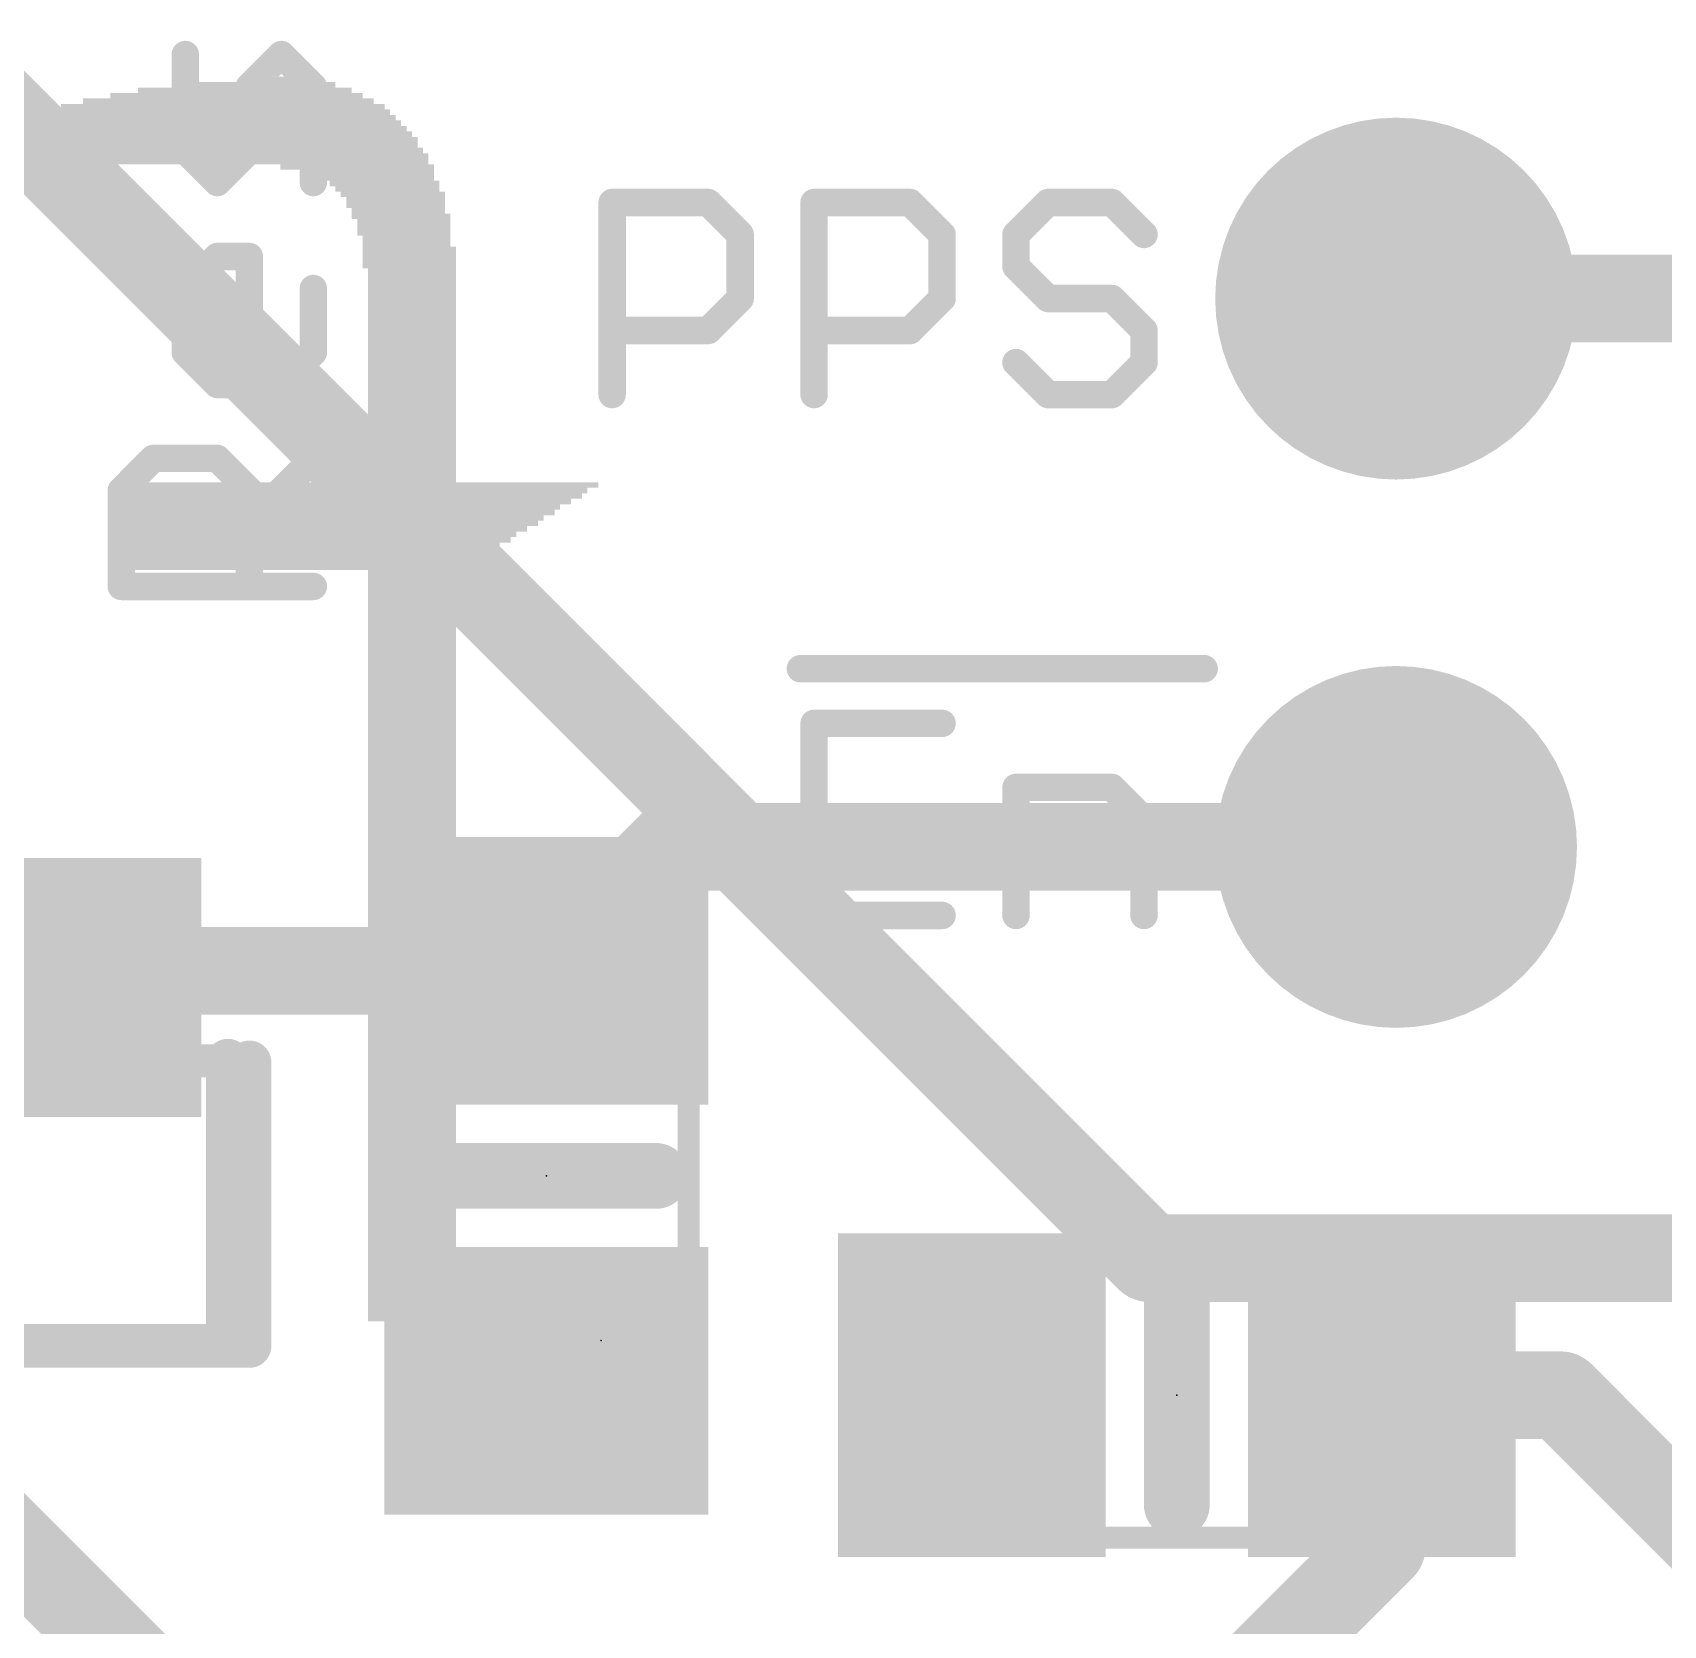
# Model space of a CAD drawing. Extents: x -7.4 to 58.7, y -8.7 to 28.8.
# Drawn here: x 22.13 to 29.69, y 5.28 to 12.66 of the extents above; entities that cross this region are included whole.
import ezdxf

# ---------------------------------------------------------------- set-up
doc = ezdxf.new("R2010")
doc.units = 0
for name, color, linetype in [('1', 12, 'CONTINUOUS'), ('16', 132, 'CONTINUOUS'), ('17', 110, 'CONTINUOUS'), ('21', 40, 'CONTINUOUS'), ('22', 6, 'CONTINUOUS'), ('23', 53, 'CONTINUOUS'), ('24', 53, 'CONTINUOUS'), ('51', 253, 'CONTINUOUS')]:
    doc.layers.add(name, color=color, linetype=linetype)

# ---------------------------------------------------------------- blocks, each defined once
blk = doc.blocks.new('RECT')
blk.add_solid([(-0.5, -0.5), (0.5, -0.5), (-0.5, 0.5), (0.5, 0.5)])
blk = doc.blocks.new('ROUNDP')
at = {"const_width": 0.5}
blk.add_lwpolyline([(0, -0.25, 1), (0, 0.25, 1), (0, -0.25)], format="xyb", dxfattribs=at)

msp = doc.modelspace()

# ---------------------------------------------------------------- linework, layer by layer
at = {"layer": '1', "const_width": 0.4064}
for points in [[(24.511, 8.316), (25.085, 8.89)], [(25.085, 8.89), (28.448, 8.89)], [(22.413, 8.239), (22.49, 8.316)], [(22.49, 8.316), (24.511, 8.316)], [(28.382, 5.649), (28.382, 6.35)], [(29.21, 6.35), (28.382, 6.35)], [(31.115, 4.445), (29.21, 6.35)], [(21.463, 6.239), (22.622, 5.08)], [(27.813, 5.08), (28.382, 5.649)]]:
    msp.add_lwpolyline(points, dxfattribs=at)
at = {"layer": '1', "const_width": 0.2032}
for points in [[(25.085, 8.9916, 1), (25.085, 8.7884)], [(25.1568, 8.8182, 1), (25.0132, 8.9618)], [(28.448, 8.7884, 1), (28.448, 8.9916)], [(22.49, 8.4176, 1), (22.49, 8.2144)], [(22.5618, 8.2442, 1), (22.4182, 8.3878)], [(24.4392, 8.3878, 1), (24.5828, 8.2442)], [(24.511, 8.2144, 1), (24.511, 8.4176)], [(22.3412, 8.3108, 1), (22.4848, 8.1672)], [(28.4836, 6.35, 1), (28.2804, 6.35)], [(28.382, 6.4516, 1), (28.382, 6.2484)], [(29.2818, 6.4218, 1), (29.1382, 6.2782)], [(29.21, 6.2484, 1), (29.21, 6.4516)], [(28.4538, 5.5772, 1), (28.3102, 5.7208)], [(28.2804, 5.649, 1), (28.4836, 5.649)]]:
    msp.add_lwpolyline(points, format="xyb", dxfattribs=at)
at = {"layer": '16', "const_width": 0.4064}
for points in [[(21.59, 12.7), (27.305, 6.985)], [(28.448, 11.43), (32.893, 11.43)], [(27.305, 6.985), (30.861, 6.985)]]:
    msp.add_lwpolyline(points, dxfattribs=at)
at = {"layer": '16', "const_width": 0.2032}
for points in [[(28.448, 11.5316, 1), (28.448, 11.3284)], [(27.305, 7.0866, 1), (27.305, 6.8834)], [(27.2332, 6.9132, 1), (27.3768, 7.0568)]]:
    msp.add_lwpolyline(points, format="xyb", dxfattribs=at)
at = {"layer": '21'}
for points, const_width in [([(22.8383, 12.1158), (22.8383, 12.5607)], 0.127), ([(23.2832, 12.5607), (23.1349, 12.4124)], 0.127), ([(23.4315, 12.4124), (23.2832, 12.5607)], 0.127), ([(23.1349, 12.4124), (23.1349, 12.1158)], 0.127), ([(23.4315, 11.9675), (23.4315, 12.4124)], 0.127), ([(22.9866, 11.9675), (22.8383, 12.1158)], 0.127), ([(23.1349, 12.1158), (22.9866, 11.9675)], 0.127), ([(24.8159, 10.9855), (24.8159, 11.8753)], 0.127), ([(24.8159, 11.8753), (25.2608, 11.8753)], 0.127), ([(25.2608, 11.8753), (25.4091, 11.727)], 0.127), ([(25.7515, 10.9855), (25.7515, 11.8753)], 0.127), ([(25.7515, 11.8753), (26.1963, 11.8753)], 0.127), ([(26.1963, 11.8753), (26.3446, 11.727)], 0.127), ([(26.8353, 11.8753), (26.687, 11.727)], 0.127), ([(27.1319, 11.8753), (26.8353, 11.8753)], 0.127), ([(27.2802, 11.727), (27.1319, 11.8753)], 0.127), ([(25.4091, 11.727), (25.4091, 11.4304)], 0.127), ([(26.3446, 11.727), (26.3446, 11.4304)], 0.127), ([(26.687, 11.727), (26.687, 11.5787)], 0.127), ([(22.8383, 11.4769), (22.9866, 11.6252)], 0.127), ([(22.9866, 11.6252), (23.1349, 11.6252)], 0.127), ([(23.1349, 11.6252), (23.1349, 11.032)], 0.127), ([(26.687, 11.5787), (26.8353, 11.4304)], 0.127), ([(22.8383, 11.1803), (22.8383, 11.4769)], 0.127), ([(23.4315, 11.4769), (23.4315, 11.1803)], 0.127), ([(25.4091, 11.4304), (25.2608, 11.2821)], 0.127), ([(26.3446, 11.4304), (26.1963, 11.2821)], 0.127), ([(26.8353, 11.4304), (27.1319, 11.4304)], 0.127), ([(27.1319, 11.4304), (27.2802, 11.2821)], 0.127), ([(25.2608, 11.2821), (24.8159, 11.2821)], 0.127), ([(26.1963, 11.2821), (25.7515, 11.2821)], 0.127), ([(27.2802, 11.2821), (27.2802, 11.1338)], 0.127), ([(22.9866, 11.032), (22.8383, 11.1803)], 0.127), ([(23.4315, 11.1803), (23.2832, 11.032)], 0.127), ([(26.8353, 10.9855), (26.687, 11.1338)], 0.127), ([(27.2802, 11.1338), (27.1319, 10.9855)], 0.127), ([(23.2832, 11.032), (22.9866, 11.032)], 0.127), ([(27.1319, 10.9855), (26.8353, 10.9855)], 0.127), ([(22.5417, 10.5414), (22.69, 10.6897)], 0.127), ([(22.69, 10.6897), (22.9866, 10.6897)], 0.127), ([(22.9866, 10.6897), (23.1349, 10.5414)], 0.127), ([(23.1349, 10.3931), (23.4315, 10.6897)], 0.127), ([(22.5417, 10.0965), (22.5417, 10.5414)], 0.127), ([(23.1349, 10.5414), (23.1349, 10.0965)], 0.127), ([(23.4315, 10.0965), (22.5417, 10.0965)], 0.127), ([(25.688, 9.7155), (27.559, 9.7155)], 0.127), ([(26.3446, 9.4623), (25.7515, 9.4623)], 0.127), ([(25.7515, 9.4623), (25.7515, 8.5725)], 0.127), ([(26.687, 8.5725), (26.687, 9.1657)], 0.127), ([(26.687, 9.1657), (27.1319, 9.1657)], 0.127), ([(27.1319, 9.1657), (27.2802, 9.0174)], 0.127), ([(25.7515, 9.0174), (26.048, 9.0174)], 0.127), ([(27.2802, 9.0174), (27.2802, 8.5725)], 0.127), ([(25.7515, 8.5725), (26.3446, 8.5725)], 0.127), ([(23.1354, 7.8914), (23.1354, 6.5786)], 0.2032), ([(24.003, 7.366), (25.019, 7.366)], 0.3048), ([(27.432, 5.842), (27.432, 6.858)], 0.3048), ([(23.1354, 6.5786), (22.1766, 6.5786)], 0.2032)]:
    msp.add_lwpolyline(points, dxfattribs=dict(at, const_width=const_width))
for points, const_width in [([(22.8701, 12.5607, 1), (22.8066, 12.5607)], 0.0635), ([(23.3057, 12.5832, 1), (23.2608, 12.5383)], 0.0635), ([(23.3057, 12.5383, 1), (23.2608, 12.5832)], 0.0635), ([(23.1667, 12.4124, 1), (23.1032, 12.4124)], 0.0635), ([(23.4632, 12.4124, 1), (23.3998, 12.4124)], 0.0635), ([(23.1125, 12.4349, 1), (23.1574, 12.39)], 0.0635), ([(23.409, 12.39, 1), (23.454, 12.4349)], 0.0635), ([(22.8608, 12.1383, 1), (22.8159, 12.0934)], 0.0635), ([(23.1574, 12.0934, 1), (23.1125, 12.1383)], 0.0635), ([(22.8066, 12.1158, 1), (22.8701, 12.1158)], 0.0635), ([(23.1032, 12.1158, 1), (23.1667, 12.1158)], 0.0635), ([(22.9642, 11.99, 1), (23.0091, 11.9451)], 0.0635), ([(22.9642, 11.9451, 1), (23.0091, 11.99)], 0.0635), ([(23.3998, 11.9675, 1), (23.4632, 11.9675)], 0.0635), ([(24.8477, 11.8753, 1), (24.7842, 11.8753)], 0.0635), ([(24.8159, 11.907, 1), (24.8159, 11.8435)], 0.0635), ([(25.2833, 11.8977, 1), (25.2384, 11.8528)], 0.0635), ([(25.2608, 11.8435, 1), (25.2608, 11.907)], 0.0635), ([(25.7832, 11.8753, 1), (25.7197, 11.8753)], 0.0635), ([(25.7515, 11.907, 1), (25.7515, 11.8435)], 0.0635), ([(26.2188, 11.8977, 1), (26.1739, 11.8528)], 0.0635), ([(26.1963, 11.8435, 1), (26.1963, 11.907)], 0.0635), ([(26.8353, 11.907, 1), (26.8353, 11.8435)], 0.0635), ([(26.8577, 11.8528, 1), (26.8128, 11.8977)], 0.0635), ([(27.1543, 11.8977, 1), (27.1094, 11.8528)], 0.0635), ([(27.1319, 11.8435, 1), (27.1319, 11.907)], 0.0635), ([(25.4409, 11.727, 1), (25.3774, 11.727)], 0.0635), ([(26.3764, 11.727, 1), (26.3129, 11.727)], 0.0635), ([(26.7187, 11.727, 1), (26.6552, 11.727)], 0.0635), ([(25.3867, 11.7045, 1), (25.4316, 11.7494)], 0.0635), ([(26.3222, 11.7045, 1), (26.3671, 11.7494)], 0.0635), ([(26.6645, 11.7494, 1), (26.7094, 11.7045)], 0.0635), ([(27.2577, 11.7045, 1), (27.3026, 11.7494)], 0.0635), ([(22.9866, 11.6569, 1), (22.9866, 11.5934)], 0.0635), ([(23.0091, 11.6027, 1), (22.9642, 11.6476)], 0.0635), ([(23.1667, 11.6252, 1), (23.1032, 11.6252)], 0.0635), ([(23.1349, 11.5934, 1), (23.1349, 11.6569)], 0.0635), ([(26.7094, 11.6011, 1), (26.6645, 11.5562)], 0.0635), ([(26.6552, 11.5787, 1), (26.7187, 11.5787)], 0.0635), ([(22.8701, 11.4769, 1), (22.8066, 11.4769)], 0.0635), ([(22.8159, 11.4993, 1), (22.8608, 11.4544)], 0.0635), ([(23.4632, 11.4769, 1), (23.3998, 11.4769)], 0.0635), ([(25.4316, 11.4079, 1), (25.3867, 11.4528)], 0.0635), ([(26.3671, 11.4079, 1), (26.3222, 11.4528)], 0.0635), ([(26.8353, 11.4621, 1), (26.8353, 11.3986)], 0.0635), ([(26.8128, 11.4079, 1), (26.8577, 11.4528)], 0.0635), ([(27.1543, 11.4528, 1), (27.1094, 11.4079)], 0.0635), ([(27.1319, 11.3986, 1), (27.1319, 11.4621)], 0.0635), ([(25.3774, 11.4304, 1), (25.4409, 11.4304)], 0.0635), ([(26.3129, 11.4304, 1), (26.3764, 11.4304)], 0.0635), ([(24.8159, 11.3138, 1), (24.8159, 11.2503)], 0.0635), ([(25.2384, 11.3045, 1), (25.2833, 11.2596)], 0.0635), ([(25.2608, 11.2503, 1), (25.2608, 11.3138)], 0.0635), ([(25.7515, 11.3138, 1), (25.7515, 11.2503)], 0.0635), ([(26.1739, 11.3045, 1), (26.2188, 11.2596)], 0.0635), ([(26.1963, 11.2503, 1), (26.1963, 11.3138)], 0.0635), ([(27.3119, 11.2821, 1), (27.2484, 11.2821)], 0.0635), ([(27.2577, 11.2596, 1), (27.3026, 11.3045)], 0.0635), ([(22.8066, 11.1803, 1), (22.8701, 11.1803)], 0.0635), ([(22.8608, 11.2028, 1), (22.8159, 11.1579)], 0.0635), ([(23.3998, 11.1803, 1), (23.4632, 11.1803)], 0.0635), ([(23.454, 11.1579, 1), (23.409, 11.2028)], 0.0635), ([(26.7094, 11.1562, 1), (26.6645, 11.1113)], 0.0635), ([(27.3026, 11.1113, 1), (27.2577, 11.1562)], 0.0635), ([(27.2484, 11.1338, 1), (27.3119, 11.1338)], 0.0635), ([(22.9866, 11.0638, 1), (22.9866, 11.0003)], 0.0635), ([(22.9642, 11.0096, 1), (23.0091, 11.0545)], 0.0635), ([(23.1032, 11.032, 1), (23.1667, 11.032)], 0.0635), ([(23.2608, 11.0545, 1), (23.3057, 11.0096)], 0.0635), ([(23.2832, 11.0003, 1), (23.2832, 11.0638)], 0.0635), ([(26.8353, 11.0173, 1), (26.8353, 10.9537)], 0.0635), ([(26.8128, 10.963, 1), (26.8577, 11.008)], 0.0635), ([(27.1094, 11.008, 1), (27.1543, 10.963)], 0.0635), ([(27.1319, 10.9537, 1), (27.1319, 11.0173)], 0.0635), ([(24.7842, 10.9855, 1), (24.8477, 10.9855)], 0.0635), ([(25.7197, 10.9855, 1), (25.7832, 10.9855)], 0.0635), ([(22.69, 10.7214, 1), (22.69, 10.6579)], 0.0635), ([(22.7125, 10.6672, 1), (22.6676, 10.7121)], 0.0635), ([(23.0091, 10.7121, 1), (22.9642, 10.6672)], 0.0635), ([(22.9866, 10.6579, 1), (22.9866, 10.7214)], 0.0635), ([(23.454, 10.6672, 1), (23.409, 10.7121)], 0.0635), ([(22.5735, 10.5414, 1), (22.51, 10.5414)], 0.0635), ([(22.5193, 10.5638, 1), (22.5642, 10.5189)], 0.0635), ([(23.1667, 10.5414, 1), (23.1032, 10.5414)], 0.0635), ([(23.1125, 10.5189, 1), (23.1574, 10.5638)], 0.0635), ([(23.1125, 10.4155, 1), (23.1574, 10.3706)], 0.0635), ([(22.5417, 10.1283, 1), (22.5417, 10.0648)], 0.0635), ([(22.51, 10.0965, 1), (22.5735, 10.0965)], 0.0635), ([(23.1032, 10.0965, 1), (23.1667, 10.0965)], 0.0635), ([(23.4315, 10.0648, 1), (23.4315, 10.1283)], 0.0635), ([(25.688, 9.7473, 1), (25.688, 9.6837)], 0.0635), ([(27.559, 9.6837, 1), (27.559, 9.7473)], 0.0635), ([(25.7832, 9.4623, 1), (25.7197, 9.4623)], 0.0635), ([(25.7515, 9.494, 1), (25.7515, 9.4305)], 0.0635), ([(26.3446, 9.4305, 1), (26.3446, 9.494)], 0.0635), ([(26.7187, 9.1657, 1), (26.6552, 9.1657)], 0.0635), ([(26.687, 9.1974, 1), (26.687, 9.1339)], 0.0635), ([(27.1543, 9.1881, 1), (27.1094, 9.1432)], 0.0635), ([(27.1319, 9.1339, 1), (27.1319, 9.1974)], 0.0635), ([(25.7515, 9.0491, 1), (25.7515, 8.9856)], 0.0635), ([(26.048, 8.9856, 1), (26.048, 9.0491)], 0.0635), ([(27.3119, 9.0174, 1), (27.2484, 9.0174)], 0.0635), ([(27.2577, 8.9949, 1), (27.3026, 9.0398)], 0.0635), ([(25.7515, 8.6043, 1), (25.7515, 8.5407)], 0.0635), ([(26.3446, 8.5407, 1), (26.3446, 8.6043)], 0.0635), ([(25.7197, 8.5725, 1), (25.7832, 8.5725)], 0.0635), ([(26.6552, 8.5725, 1), (26.7187, 8.5725)], 0.0635), ([(27.2484, 8.5725, 1), (27.3119, 8.5725)], 0.0635), ([(23.1862, 7.8914, 1), (23.0846, 7.8914)], 0.1016), ([(24.003, 7.4422, 1), (24.003, 7.2898)], 0.1524), ([(25.019, 7.2898, 1), (25.019, 7.4422)], 0.1524), ([(27.5082, 6.858, 1), (27.3558, 6.858)], 0.1524), ([(22.1766, 6.6294, 1), (22.1766, 6.5278)], 0.1016), ([(23.1354, 6.5278, 1), (23.1354, 6.6294)], 0.1016), ([(23.0846, 6.5786, 1), (23.1862, 6.5786)], 0.1016), ([(27.3558, 5.842, 1), (27.5082, 5.842)], 0.1524)]:
    msp.add_lwpolyline(points, format="xyb", dxfattribs=dict(at, const_width=const_width))
at = {"layer": '23'}
for p in [(24.511, 7.366), (27.432, 6.35)]:
    msp.add_point(p, dxfattribs=at)
at = {"layer": '24'}
msp.add_point((24.765, 6.604), dxfattribs=at)
at = {"layer": '51'}
for points, const_width in [([(19.8906, 7.8994), (23.0354, 7.8994)], 0.1524), ([(23.0354, 7.8994), (23.0354, 6.5786)], 0.2032), ([(23.851, 6.985), (23.851, 7.747)], 0.1016), ([(25.171, 7.01), (25.171, 7.747)], 0.1016), ([(27.788, 7.01), (27.051, 7.01)], 0.1016), ([(23.0354, 6.5786), (19.8906, 6.5786)], 0.2032), ([(27.813, 5.69), (27.051, 5.69)], 0.1016)]:
    msp.add_lwpolyline(points, dxfattribs=dict(at, const_width=const_width))
for points, const_width in [([(23.0862, 7.8994, 1), (22.9846, 7.8994)], 0.1016), ([(23.0354, 7.8613, 1), (23.0354, 7.9375)], 0.0762), ([(23.8764, 7.747, 1), (23.8256, 7.747)], 0.0508), ([(25.1964, 7.747, 1), (25.1456, 7.747)], 0.0508), ([(25.1456, 7.01, 1), (25.1964, 7.01)], 0.0508), ([(27.051, 7.0354, 1), (27.051, 6.9846)], 0.0508), ([(27.788, 6.9846, 1), (27.788, 7.0354)], 0.0508), ([(23.8256, 6.985, 1), (23.8764, 6.985)], 0.0508), ([(23.0354, 6.5278, 1), (23.0354, 6.6294)], 0.1016), ([(22.9846, 6.5786, 1), (23.0862, 6.5786)], 0.1016), ([(27.051, 5.7154, 1), (27.051, 5.6646)], 0.0508), ([(27.813, 5.6646, 1), (27.813, 5.7154)], 0.0508)]:
    msp.add_lwpolyline(points, format="xyb", dxfattribs=dict(at, const_width=const_width))

# ---------------------------------------------------------------- block references
at = {"layer": '1', "xscale": 1.24, "yscale": 1.5}
for p, rotation in [((24.511, 8.316), 90), ((24.511, 6.416), 90), ((26.482, 6.35), 180), ((28.382, 6.35), 180)]:
    msp.add_blockref('RECT', p, dxfattribs=dict(at, rotation=rotation))
at = {"layer": '1', "yscale": 1.2, "rotation": 180}
msp.add_blockref('RECT', (22.413, 8.239), dxfattribs=at)
at = {"layer": '17', "xscale": 1.6764, "yscale": 1.6764}
for p in [(28.448, 11.43), (28.448, 11.43), (28.448, 8.89), (28.448, 8.89)]:
    msp.add_blockref('ROUNDP', p, dxfattribs=at)
at = {"layer": '22', "yscale": 0.0254, "rotation": 180}
for p, xscale in [((23.114, 12.3952), 0.9906), ((23.1648, 12.4206), 0.7366), ((23.241, 12.446), 0.2794), ((23.0124, 12.319), 1.4986), ((23.0378, 12.3444), 1.3462), ((23.0759, 12.3698), 1.1684), ((22.9997, 12.2936), 1.5748), ((23.0124, 12.2682), 1.6002), ((23.0251, 12.2428), 1.6256), ((23.0378, 12.2174), 1.651), ((23.0505, 12.192), 1.6764), ((23.0632, 12.1666), 1.7018), ((23.0632, 12.1412), 1.7018), ((23.0759, 12.1158), 1.7272), ((23.0886, 12.0904), 1.7526), ((23.0886, 12.065), 1.7526), ((22.3393, 12.0396), 0.2032), ((23.6347, 12.0396), 0.7112), ((23.6982, 12.0142), 0.5842), ((23.7236, 11.9888), 0.5334), ((23.7617, 11.9634), 0.508), ((23.7744, 11.938), 0.4826), ((23.7998, 11.9126), 0.4826), ((23.8125, 11.8872), 0.4572), ((23.8125, 11.8618), 0.4572), ((23.8252, 11.8364), 0.4318), ((23.8379, 11.811), 0.4572), ((23.8506, 11.7856), 0.4318), ((23.8506, 11.7602), 0.4318), ((23.8506, 11.7348), 0.4318), ((23.8633, 11.7094), 0.4064), ((23.8633, 11.684), 0.4064), ((23.876, 11.6586), 0.4318), ((23.876, 11.6332), 0.4318), ((23.876, 11.6078), 0.4318), ((23.876, 11.5824), 0.4318), ((23.8887, 11.557), 0.4064), ((23.8887, 11.5316), 0.4064), ((23.8887, 11.5062), 0.4064), ((23.8887, 11.4808), 0.4064), ((23.8887, 11.4554), 0.4064), ((23.8887, 11.43), 0.4064), ((23.8887, 11.4046), 0.4064), ((23.8887, 11.3792), 0.4064), ((23.8887, 11.3538), 0.4064), ((23.8887, 11.3284), 0.4064), ((23.8887, 11.303), 0.4064), ((23.8887, 11.2776), 0.4064), ((23.8887, 11.2522), 0.4064), ((23.8887, 11.2268), 0.4064), ((23.8887, 11.2014), 0.4064), ((23.8887, 11.176), 0.4064), ((23.8887, 11.1506), 0.4064), ((23.8887, 11.1252), 0.4064), ((23.8887, 11.0998), 0.4064), ((23.8887, 11.0744), 0.4064), ((23.8887, 11.049), 0.4064), ((23.8887, 11.0236), 0.4064), ((23.8887, 10.9982), 0.4064), ((23.8887, 10.9728), 0.4064), ((23.8887, 10.9474), 0.4064), ((23.8887, 10.922), 0.4064), ((23.8887, 10.8966), 0.4064), ((23.8887, 10.8712), 0.4064), ((23.8887, 10.8458), 0.4064), ((23.8887, 10.8204), 0.4064), ((23.8887, 10.795), 0.4064), ((23.8887, 10.7696), 0.4064), ((23.8887, 10.7442), 0.4064), ((23.8887, 10.7188), 0.4064), ((23.8887, 10.6934), 0.4064), ((23.8887, 10.668), 0.4064), ((23.8887, 10.6426), 0.4064), ((23.6347, 10.5664), 2.2352), ((23.8887, 10.6172), 0.4064), ((23.8887, 10.5918), 0.4064), ((23.6093, 10.541), 2.1844), ((23.5966, 10.5156), 2.159), ((23.5712, 10.4902), 2.1082), ((23.5458, 10.4648), 2.0574), ((23.5331, 10.4394), 2.032), ((23.5077, 10.414), 1.9812), ((23.495, 10.3886), 1.9558), ((23.4696, 10.3632), 1.905), ((23.4442, 10.3378), 1.8542), ((23.4315, 10.3124), 1.8288), ((23.4061, 10.287), 1.778), ((23.3807, 10.2616), 1.7272), ((23.368, 10.2362), 1.7018), ((23.3426, 10.2108), 1.651), ((23.3172, 10.1854), 1.6002), ((23.8887, 10.16), 0.4064), ((23.8887, 10.1346), 0.4064), ((23.8887, 10.1092), 0.4064), ((23.8887, 10.0838), 0.4064), ((23.8887, 10.0584), 0.4064), ((23.8887, 10.033), 0.4064), ((23.8887, 10.0076), 0.4064), ((23.8887, 9.9822), 0.4064), ((23.8887, 9.9568), 0.4064), ((23.8887, 9.9314), 0.4064), ((23.8887, 9.906), 0.4064), ((23.8887, 9.8806), 0.4064), ((23.8887, 9.8552), 0.4064), ((23.8887, 9.8298), 0.4064), ((23.8887, 9.8044), 0.4064), ((23.8887, 9.779), 0.4064), ((23.8887, 9.7536), 0.4064), ((23.8887, 9.7282), 0.4064), ((23.8887, 9.7028), 0.4064), ((23.8887, 9.6774), 0.4064), ((23.8887, 9.652), 0.4064), ((23.8887, 9.6266), 0.4064), ((23.8887, 9.6012), 0.4064), ((23.8887, 9.5758), 0.4064), ((23.8887, 9.5504), 0.4064), ((23.8887, 9.525), 0.4064), ((23.8887, 9.4996), 0.4064), ((23.8887, 9.4742), 0.4064), ((23.8887, 9.4488), 0.4064), ((23.8887, 9.4234), 0.4064), ((23.8887, 9.398), 0.4064), ((23.8887, 9.3726), 0.4064), ((23.8887, 9.3472), 0.4064), ((23.8887, 9.3218), 0.4064), ((23.8887, 9.2964), 0.4064), ((23.8887, 9.271), 0.4064), ((23.8887, 9.2456), 0.4064), ((23.8887, 9.2202), 0.4064), ((23.8887, 9.1948), 0.4064), ((23.8887, 9.1694), 0.4064), ((23.8887, 9.144), 0.4064), ((23.8887, 9.1186), 0.4064), ((23.8887, 9.0932), 0.4064), ((23.8887, 9.0678), 0.4064), ((23.8887, 9.0424), 0.4064), ((23.8887, 9.017), 0.4064), ((23.8887, 8.9916), 0.4064), ((23.8887, 8.9662), 0.4064), ((23.8887, 8.9408), 0.4064), ((23.8887, 8.9154), 0.4064), ((23.8887, 8.89), 0.4064), ((23.8887, 8.8646), 0.4064), ((23.8887, 8.8392), 0.4064), ((23.8887, 8.8138), 0.4064), ((23.8887, 8.7884), 0.4064), ((23.8887, 8.763), 0.4064), ((23.8887, 8.7376), 0.4064), ((23.8887, 8.7122), 0.4064), ((23.8887, 8.6868), 0.4064), ((23.8887, 8.6614), 0.4064), ((23.8887, 8.636), 0.4064), ((23.8887, 8.6106), 0.4064), ((23.8887, 8.5852), 0.4064), ((23.8887, 8.5598), 0.4064), ((23.8887, 8.5344), 0.4064), ((23.8887, 8.509), 0.4064), ((23.8887, 8.4836), 0.4064), ((23.8887, 8.4582), 0.4064), ((23.8887, 8.4328), 0.4064), ((23.8887, 8.4074), 0.4064), ((23.8887, 8.382), 0.4064), ((23.8887, 8.3566), 0.4064), ((23.8887, 8.3312), 0.4064), ((23.8887, 8.3058), 0.4064), ((23.8887, 8.2804), 0.4064), ((23.8887, 8.255), 0.4064), ((23.8887, 8.2296), 0.4064), ((23.8887, 8.2042), 0.4064), ((23.8887, 8.1788), 0.4064), ((23.8887, 8.1534), 0.4064), ((23.8887, 8.128), 0.4064), ((23.8887, 8.1026), 0.4064), ((23.8887, 8.0772), 0.4064), ((23.8887, 8.0518), 0.4064), ((23.8887, 8.0264), 0.4064), ((23.8887, 8.001), 0.4064), ((23.8887, 7.9756), 0.4064), ((23.8887, 7.9502), 0.4064), ((23.8887, 7.9248), 0.4064), ((23.8887, 7.8994), 0.4064), ((23.8887, 7.874), 0.4064), ((23.8887, 7.8486), 0.4064), ((23.8887, 7.8232), 0.4064), ((23.8887, 7.7978), 0.4064), ((23.8887, 7.7724), 0.4064), ((23.8887, 7.747), 0.4064), ((23.8887, 7.7216), 0.4064), ((23.8887, 7.6962), 0.4064), ((23.8887, 7.6708), 0.4064), ((23.8887, 7.6454), 0.4064), ((23.8887, 7.62), 0.4064), ((23.8887, 7.5946), 0.4064), ((23.8887, 7.5692), 0.4064), ((23.8887, 7.5438), 0.4064), ((23.8887, 7.5184), 0.4064), ((23.8887, 7.493), 0.4064), ((23.8887, 7.4676), 0.4064), ((23.8887, 7.4422), 0.4064), ((23.8887, 7.4168), 0.4064), ((23.8887, 7.3914), 0.4064), ((23.8887, 7.366), 0.4064), ((23.8887, 7.3406), 0.4064), ((23.8887, 7.3152), 0.4064), ((23.8887, 7.2898), 0.4064), ((23.8887, 7.2644), 0.4064), ((23.8887, 7.239), 0.4064), ((23.8887, 7.2136), 0.4064), ((23.8887, 7.1882), 0.4064), ((23.8887, 7.1628), 0.4064), ((23.8887, 7.1374), 0.4064), ((23.8887, 7.112), 0.4064), ((23.8887, 7.0866), 0.4064), ((23.8887, 7.0612), 0.4064), ((23.8887, 7.0358), 0.4064), ((23.8887, 7.0104), 0.4064), ((23.8887, 6.985), 0.4064), ((23.8887, 6.9596), 0.4064), ((23.8887, 6.9342), 0.4064), ((23.8887, 6.9088), 0.4064), ((23.8887, 6.8834), 0.4064), ((23.8887, 6.858), 0.4064), ((23.8887, 6.8326), 0.4064), ((23.8887, 6.8072), 0.4064), ((23.8887, 6.7818), 0.4064), ((23.8887, 6.7564), 0.4064), ((23.8887, 6.731), 0.4064), ((23.8887, 6.7056), 0.4064)]:
    msp.add_blockref('RECT', p, dxfattribs=dict(at, xscale=xscale))
at = {"layer": '51'}
for p, xscale, yscale, rotation in [((28.448, 11.43), 0.508, 0.508, 270), ((28.448, 8.89), 0.508, 0.508, 270), ((22.4028, 8.2423), 0.4572, 0.5842, 180), ((24.5099, 8.0967), 0.7501, 1.4501, 90), ((26.7014, 6.3489), 0.7501, 1.4501, 180), ((28.1492, 6.3489), 0.7501, 1.4501, 180), ((24.5099, 6.6489), 0.7501, 1.4501, 90)]:
    msp.add_blockref('RECT', p, dxfattribs=dict(at, xscale=xscale, yscale=yscale, rotation=rotation))

doc.saveas('drawing.dxf')
